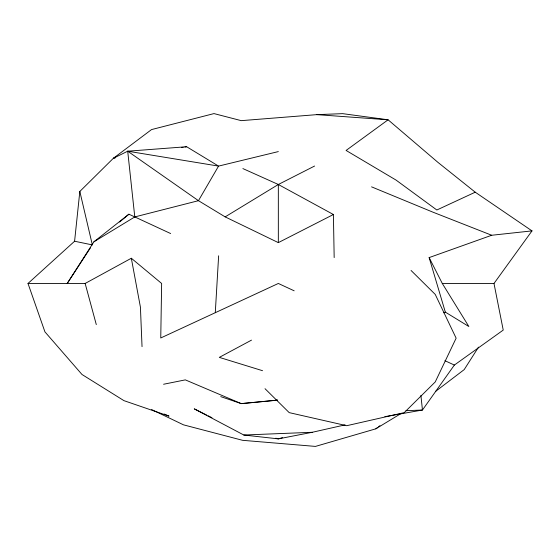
<?xml version="1.0" encoding="UTF-8"?>
<svg xmlns="http://www.w3.org/2000/svg" width="560" height="560" viewBox="0 0 560 560"><rect width="100%" height="100%" fill="white"/><g stroke="black" fill="none" stroke-linecap="round" stroke-linejoin="round"><path stroke-width="0.84" d="M215.285 312.697L218.638 255.794M164.22 414.036L169.015 416.136L123.942 400.645L81.984 374.479L44.926 331.856L28 283.465L74.592 241.234L79.828 191.457L113.379 158.27L151.529 129.584L213.99 113.589L241.255 120.652L316.792 114.639L342.657 113.652L388.094 119.798L437.92 162.358L475.237 192.199L532 230.888L493.99 283.465L503.23 330.085L454.363 365.064L422.457 410.025L384.86 416.661M478.513 347.13L464.191 369.614L435.715 391.293M170.632 233.541L128.898 214.2L93.912 241.794L67.214 283.465L90.454 247.821M119.595 222.019L128.898 214.2M151.606 409.542L183.519 424.851L242.613 440.321L315.448 446.411L375.816 428.827L377.195 427.784M378.574 426.734L379.946 425.691M93.912 241.794L134.785 216.93L198.464 200.683L218.561 166.103L278.334 151.592M115.101 158.004L113.379 158.27L127.708 151.2L198.464 200.683L225.155 216.881L278.334 184.492L314.587 166.04M375.816 428.827L401.198 413.42M28 283.465L85.148 283.465L131.327 258.244L161.637 283.465L160.755 337.974L278.334 283.465L294.168 290.808M251.51 340.13L219.31 357.378L262.542 370.699M225.155 216.881L278.334 242.627L333.403 214.515L334.173 257.586M475.237 192.199L436.835 210L396.06 180.089L346.087 150.444L388.094 119.798L316.792 114.639M443.758 312.83L445.333 312.123L468.86 326.515L442.295 283.465L429.135 257.593L491.722 235.256L532 230.888M282.471 437.647L278.334 438.879L243.817 435.022L194.264 408.842L206.556 415.016M275.835 438.2L278.334 438.879L312.235 432.292L345.065 424.886M163.569 384.251L185.325 379.876L241.248 403.62L277.711 400.162M181.468 147.546L183.19 147.28M184.919 147.007L186.641 146.734L218.561 166.103L127.708 151.2L134.785 216.93M277.473 400.085L241.248 403.62L220.717 396.613M127.708 151.2L186.641 146.734M405.979 410.69L422.457 410.025L420.903 395.388M243.817 435.022L312.235 432.292M442.295 283.465L493.99 283.465M74.592 241.234L92.351 244.916L79.828 191.457M491.722 235.256L432.523 212.002L371.56 186.851M242.872 168.574L278.334 184.492L333.403 214.515M444.913 360.682L454.363 365.064M208.096 415.786L211.939 417.718M411.061 270.466L435.239 294.413L456.134 338.177L435.239 381.941L404.243 412.629L346.717 425.705L289.198 412.629L265.02 388.689M429.135 257.593L445.333 312.123M85.148 283.465L96.299 324.597M131.327 258.244L140.42 307.132L142.037 346.647M278.334 184.492L278.334 242.627"/></g></svg>
